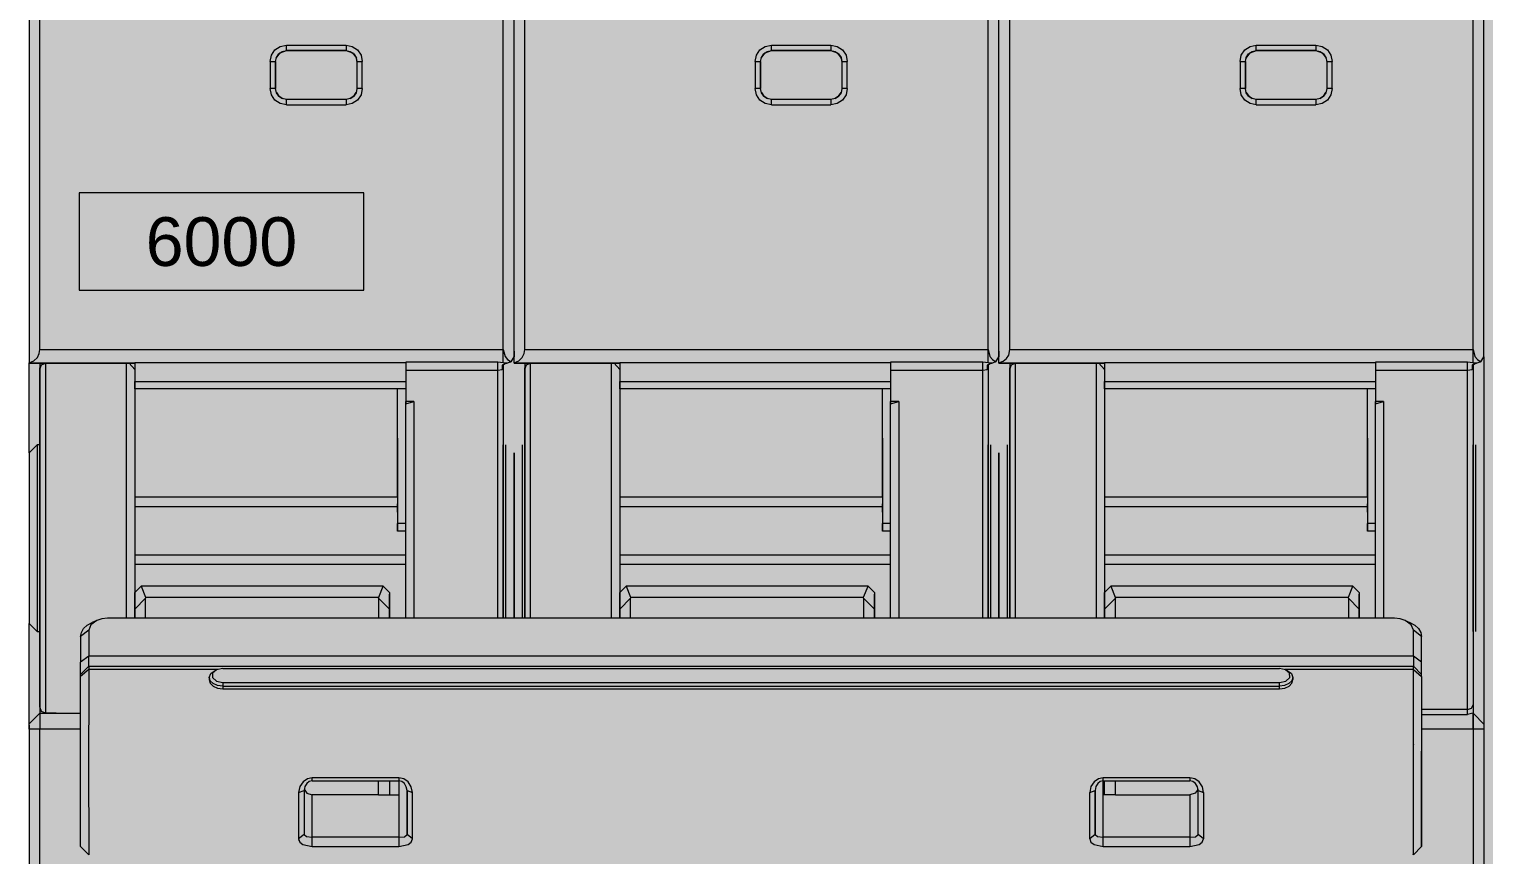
# Model space of a CAD drawing. Header units: millimetres. Extents: x 0 to 418, y -44 to 411.
# Drawn here: x 162.1 to 215.9, y 169.7 to 200.1 of the extents above; entities that cross this region are included whole.
import ezdxf
from ezdxf.enums import TextEntityAlignment as Align

# ---------------------------------------------------------------- set-up
doc = ezdxf.new("R2010")
doc.units = ezdxf.units.MM
for name, color, linetype, lineweight, true_color in [('BODY', 7, 'Continuous', 5, 0xf0f1eb), ('DETAILS', 7, 'Continuous', 5, 0x2f373d), ('INDICATOR', 7, 'Continuous', 5, 0x3d9868), ('LEVERS', 7, 'Continuous', 5, 0x2b7ac1), ('MARKING', 7, 'Continuous', 5, 0x2f373d), ('RECESS', 7, 'Continuous', 5, 0x6c747a)]:
    doc.layers.add(name, color=color, linetype=linetype, lineweight=lineweight, true_color=true_color)
doc.layers.add('PARAMETERS', color=7, linetype='Continuous', plot=False)
doc.styles.add('BLOCK_ARIAL', font='arial.ttf')

# ---------------------------------------------------------------- blocks, each defined once
blk = doc.blocks.new('DA_3P_103_5')
at = {"layer": 'BODY', "true_color": 0xf0f1eb}
blk.add_hatch(color=7, dxfattribs=at).paths.add_polyline_path([(0.75, 13.45), (0.75, 15.575), (0.64, 15.7), (0.53, 15.82), (0.45, 16.14), (0.45, 16.145), (0.45, 16.15), (0.45, 16.57), (0.45, 16.575), (0.45, 16.734), (0.44, 16.74), (0.392, 16.815), (0.33, 16.88), (0.323, 16.894), (0.304, 16.916), (0.3, 16.92), (0.279, 16.971), (0.257, 17.023), (0.225, 17.07), (0.216, 17.117), (0.212, 17.124), (0.204, 17.14), (0.199, 17.171), (0.211, 17.141), (0.15, 17.45), (0.15, 28.75), (0.15, 33.54), (0.15, 33.55), (0.15, 35.05), (0.15, 39.29), (0.15, 39.43), (0.15, 39.44), (0.15, 39.49), (0.15, 43.2), (0.15, 43.44), (0.15, 44.12), (0.15, 44.125), (0.15, 46.35), (0.15, 48.58), (0.15, 49.26), (0.15, 49.44), (0.15, 49.5), (0.15, 52.81), (0.15, 52.82), (0.15, 53.26), (0.15, 74.65), (0.15, 76.15), (0.15, 76.19), (0.15, 80.95), (0.15, 92.25), (0.225, 92.635), (0.335, 92.795), (0.44, 92.96), (0.45, 92.966), (0.45, 93.125), (0.45, 93.13), (0.45, 93.55), (0.45, 93.555), (0.45, 93.56), (0.46, 93.605), (0.505, 93.82), (0.655, 94.045), (0.658, 94.047), (0.66, 94.05), (0.88, 94.2), (1.15, 94.25), (9.05, 94.25), (17.05, 94.25), (17.32, 94.2), (17.54, 94.05), (17.542, 94.047), (17.545, 94.045), (17.58, 93.992), (17.7, 93.82), (17.75, 93.56), (17.75, 93.555), (17.75, 93.55), (17.75, 93.13), (17.75, 93.125), (17.75, 92.966), (17.76, 92.96), (17.865, 92.795), (17.975, 92.635), (18.05, 92.25), (18.125, 92.635), (18.235, 92.795), (18.34, 92.96), (18.35, 92.966), (18.35, 93.125), (18.35, 93.13), (18.35, 93.55), (18.35, 93.555), (18.35, 93.56), (18.36, 93.605), (18.405, 93.82), (18.555, 94.045), (18.558, 94.047), (18.56, 94.05), (18.78, 94.2), (19.05, 94.25), (26.95, 94.25), (34.95, 94.25), (35.22, 94.2), (35.44, 94.05), (35.442, 94.047), (35.445, 94.045), (35.48, 93.992), (35.6, 93.82), (35.65, 93.56), (35.65, 93.555), (35.65, 93.55), (35.65, 93.13), (35.65, 93.125), (35.65, 92.966), (35.66, 92.96), (35.765, 92.795), (35.875, 92.635), (35.95, 92.25), (36.025, 92.635), (36.135, 92.795), (36.24, 92.96), (36.25, 92.966), (36.25, 93.125), (36.25, 93.13), (36.25, 93.55), (36.25, 93.555), (36.25, 93.56), (36.26, 93.605), (36.305, 93.82), (36.455, 94.045), (36.458, 94.047), (36.46, 94.05), (36.68, 94.2), (36.95, 94.25), (44.85, 94.25), (52.85, 94.25), (53.12, 94.2), (53.34, 94.05), (53.342, 94.047), (53.345, 94.045), (53.38, 93.992), (53.5, 93.82), (53.55, 93.56), (53.55, 93.555), (53.55, 93.55), (53.55, 93.13), (53.55, 93.125), (53.55, 92.966), (53.56, 92.96), (53.665, 92.795), (53.775, 92.635), (53.85, 92.25), (53.925, 92.635), (54.035, 92.795), (54.14, 92.96), (54.15, 92.966), (54.15, 93.125), (54.15, 93.13), (54.15, 93.55), (54.15, 93.555), (54.15, 93.56), (54.16, 93.605), (54.205, 93.82), (54.355, 94.045), (54.358, 94.047), (54.36, 94.05), (54.58, 94.2), (54.85, 94.25), (65.25, 94.25), (81.85, 94.25), (95.35, 94.25), (102.35, 94.25), (102.605, 94.2), (102.735, 94.12), (102.82, 94.07), (102.823, 94.066), (102.825, 94.065), (102.98, 93.86), (103.05, 93.61), (103.05, 93.55), (103.05, 93.13), (103.05, 93.125), (103.05, 92.966), (103.06, 92.96), (103.192, 92.753), (103.234, 92.691), (103.275, 92.63), (103.279, 92.609), (103.295, 92.58), (103.35, 92.25), (103.35, 91.055), (103.35, 91.05), (103.35, 91), (103.35, 90.995), (103.35, 90.845), (103.35, 90.84), (103.35, 90.35), (103.35, 85.28), (103.35, 85.18), (103.35, 85.11), (103.35, 83.51), (103.35, 81.99), (103.35, 81.82), (103.35, 81.815), (103.35, 81.75), (103.35, 81.05), (103.35, 80.8), (103.35, 80.77), (103.35, 80.765), (103.35, 80.69), (103.35, 80.665), (103.35, 80.66), (103.35, 80.62), (103.35, 80.615), (103.35, 80.365), (103.35, 80.36), (103.35, 80.28), (103.35, 80.27), (103.35, 80.25), (103.35, 80.22), (103.35, 80.14), (103.35, 80.135), (103.35, 79.81), (103.35, 78.905), (103.35, 78.9), (103.35, 78.75), (103.35, 78.35), (103.35, 76.19), (103.35, 76.185), (103.35, 76.155), (103.35, 76.15), (103.35, 72.85), (103.35, 72.25), (103.35, 72.245), (103.35, 69.85), (103.35, 68.79), (103.35, 68.465), (103.35, 68.46), (103.35, 68.38), (103.35, 68.35), (103.35, 40.11), (103.35, 40.105), (103.35, 39.18), (103.35, 38.85), (103.35, 38.41), (103.35, 37.35), (103.35, 34.36), (103.35, 34.355), (103.35, 34.35), (103.35, 33.925), (103.35, 33.92), (103.35, 33.55), (103.35, 33.545), (103.35, 33.54), (103.35, 33.51), (103.35, 32.72), (103.35, 31.35), (103.35, 30.95), (103.35, 30.8), (103.35, 30.795), (103.35, 29.89), (103.35, 29.45), (103.35, 29.43), (103.35, 29.085), (103.35, 29.08), (103.35, 29.01), (103.35, 28.9), (103.35, 28.65), (103.35, 27.95), (103.35, 26.19), (103.35, 19.35), (103.35, 18.855), (103.35, 18.85), (103.35, 18.705), (103.35, 18.7), (103.35, 18.65), (103.35, 18.645), (103.35, 17.45), (103.35, 16.55), (103.35, 8.25), (103.31, 8.06), (103.205, 7.895), (103.04, 7.79), (102.85, 7.75), (101.85, 7.75), (101.67, 7.78), (101.51, 7.88), (101.503, 7.89), (101.495, 7.895), (101.442, 7.979), (101.4, 8.035), (101.397, 8.05), (101.39, 8.06), (101.35, 8.25), (101.35, 14.39), (101.195, 14.245), (101.01, 14.14), (100.81, 14.07), (100.6, 14.05), (91.1, 14.05), (90.715, 14.125), (90.485, 14.28), (90.39, 14.34), (90.312, 14.463), (90.175, 14.665), (90.1, 15.05), (90.1, 15.441), (89.87, 15.4), (89.63, 15.25), (89.45, 15.03), (89.36, 14.76), (89.35, 14.67), (89.35, 14.65), (89.35, 9.75), (89.35, 9.745), (89.35, 8.25), (89.32, 8.08), (89.311, 8.065), (89.311, 8.065), (89.31, 8.06), (89.205, 7.895), (89.068, 7.808), (89.04, 7.79), (88.85, 7.75), (88.35, 7.75), (88.16, 7.79), (88.132, 7.808), (87.995, 7.895), (87.89, 8.06), (87.889, 8.065), (87.88, 8.08), (87.85, 8.25), (87.85, 14.65), (87.85, 14.655), (87.85, 14.67), (87.84, 14.76), (87.75, 15.03), (87.57, 15.25), (87.33, 15.4), (87.05, 15.45), (81.85, 15.45), (76.65, 15.45), (76.37, 15.4), (76.13, 15.25), (75.95, 15.03), (75.86, 14.76), (75.85, 14.67), (75.85, 14.65), (75.85, 9.75), (75.85, 9.745), (75.85, 8.25), (75.82, 8.08), (75.811, 8.065), (75.811, 8.065), (75.81, 8.06), (75.705, 7.895), (75.568, 7.808), (75.54, 7.79), (75.35, 7.75), (74.85, 7.75), (74.66, 7.79), (74.632, 7.808), (74.495, 7.895), (74.39, 8.06), (74.389, 8.065), (74.38, 8.08), (74.35, 8.25), (74.35, 14.65), (74.35, 14.655), (74.35, 14.67), (74.34, 14.76), (74.25, 15.03), (74.07, 15.25), (73.83, 15.4), (73.55, 15.45), (68.35, 15.45), (62.85, 15.45), (62.66, 15.41), (62.5, 15.305), (62.445, 15.225), (62.39, 15.14), (62.35, 14.95), (62.35, 6.38), (62.35, 5.25), (62.35, 2.75), (62.35, 2.745), (62.35, 1.25), (62.32, 0.98), (62.279, 0.886), (62.275, 0.865), (62.261, 0.845), (62.22, 0.75), (62.091, 0.589), (62.06, 0.54), (61.987, 0.493), (61.853, 0.408), (61.73, 0.325), (61.35, 0.25), (53.85, 0.25), (50.255, 0.25), (50.25, 0.25), (50.195, 0.25), (50.19, 0.25), (50.02, 0.25), (49.455, 0.25), (49.45, 0.25), (48.955, 0.25), (48.95, 0.25), (48.39, 0.25), (48.215, 0.25), (48.21, 0.25), (48.155, 0.25), (48.15, 0.25), (46.145, 0.25), (46.14, 0.25), (46.085, 0.25), (46.08, 0.25), (45.91, 0.25), (45.345, 0.25), (45.34, 0.25), (44.845, 0.25), (44.84, 0.25), (44.28, 0.25), (44.105, 0.25), (44.1, 0.25), (44.045, 0.25), (44.04, 0.25), (41.98, 0.25), (41.92, 0.25), (41.745, 0.25), (41.74, 0.25), (41.18, 0.25), (40.68, 0.25), (40.115, 0.25), (40.11, 0.25), (39.94, 0.25), (39.88, 0.25), (32.38, 0.25), (32.32, 0.25), (32.145, 0.25), (32.14, 0.25), (31.58, 0.25), (31.08, 0.25), (30.515, 0.25), (30.51, 0.25), (30.34, 0.25), (30.28, 0.25), (28.215, 0.25), (28.21, 0.25), (28.15, 0.25), (27.98, 0.25), (27.415, 0.25), (27.41, 0.25), (26.915, 0.25), (26.91, 0.25), (26.35, 0.25), (26.175, 0.25), (26.17, 0.25), (26.115, 0.25), (26.11, 0.25), (24.105, 0.25), (24.1, 0.25), (24.045, 0.25), (24.04, 0.25), (23.87, 0.25), (23.305, 0.25), (23.3, 0.25), (22.805, 0.25), (22.8, 0.25), (22.24, 0.25), (22.065, 0.25), (22.06, 0.25), (22.005, 0.25), (22, 0.25), (20.79, 0.25), (15.71, 0.25), (15.705, 0.25), (14.5, 0.25), (14.495, 0.25), (14.435, 0.25), (14.43, 0.25), (14.26, 0.25), (13.7, 0.25), (13.695, 0.25), (13.2, 0.25), (13.195, 0.25), (12.63, 0.25), (12.46, 0.25), (12.455, 0.25), (12.4, 0.25), (12.395, 0.25), (10.39, 0.25), (10.385, 0.25), (10.33, 0.25), (10.325, 0.25), (10.15, 0.25), (9.59, 0.25), (9.585, 0.25), (9.09, 0.25), (9.085, 0.25), (8.52, 0.25), (8.35, 0.25), (8.345, 0.25), (8.29, 0.25), (8.285, 0.25), (6.22, 0.25), (6.16, 0.25), (5.99, 0.25), (5.985, 0.25), (5.42, 0.25), (1.45, 0.25), (1.065, 0.325), (0.905, 0.435), (0.74, 0.54), (0.608, 0.747), (0.525, 0.87), (0.45, 1.25), (0.45, 13.45)])
at = {"layer": 'INDICATOR', "true_color": 0x3d9868}
for points in [[(9.42, 62.395), (9.225, 62.525), (9.095, 62.72), (9.05, 62.95), (9.05, 63.95), (9.095, 64.18), (9.225, 64.375), (9.42, 64.505), (9.65, 64.55), (11.85, 64.55), (11.85, 64.35), (12.005, 64.32), (12.063, 64.282), (12.085, 64.275), (12.096, 64.261), (12.223, 64.089), (12.25, 63.95), (12.25, 62.95), (12.22, 62.795), (12.135, 62.665), (12.005, 62.58), (11.85, 62.55), (11.85, 62.35), (9.65, 62.35)], [(27.32, 62.395), (27.125, 62.525), (26.995, 62.72), (26.95, 62.95), (26.95, 63.95), (26.995, 64.18), (27.125, 64.375), (27.32, 64.505), (27.55, 64.55), (29.75, 64.55), (29.75, 64.35), (29.905, 64.32), (29.963, 64.282), (29.985, 64.275), (29.996, 64.261), (30.035, 64.235), (30.12, 64.105), (30.123, 64.089), (30.15, 63.95), (30.15, 62.95), (30.12, 62.795), (30.035, 62.665), (29.905, 62.58), (29.75, 62.55), (29.75, 62.35), (27.55, 62.35)], [(45.22, 62.395), (45.025, 62.525), (44.895, 62.72), (44.85, 62.95), (44.85, 63.95), (44.895, 64.18), (45.025, 64.375), (45.22, 64.505), (45.45, 64.55), (47.65, 64.55), (47.65, 64.35), (47.805, 64.32), (47.863, 64.282), (47.885, 64.275), (47.896, 64.261), (47.935, 64.235), (48.02, 64.105), (48.023, 64.089), (48.05, 63.95), (48.05, 62.95), (48.02, 62.795), (47.935, 62.665), (47.805, 62.58), (47.65, 62.55), (47.65, 62.35), (45.45, 62.35)]]:
    blk.add_hatch(color=105, dxfattribs=at).paths.add_polyline_path(points)
at = {"layer": 'LEVERS'}
blk.add_hatch(color=256, dxfattribs=at).paths.add_polyline_path([(1.35, 32.75), (1.045, 32.81), (0.785, 32.985), (0.61, 33.245), (0.55, 33.55), (0.55, 39.29), (0.55, 39.715), (0.55, 39.845), (0.55, 39.89), (0.55, 40.115), (0.615, 39.955), (0.75, 39.89), (1.15, 39.89), (2.05, 39.89), (2.05, 41.24), (2.05, 41.32), (2.05, 41.765), (2.05, 42.42), (2.05, 42.71), (2.05, 42.715), (2.08, 42.865), (2.165, 43.01), (2.3, 43.135), (2.48, 43.235), (2.65, 43.31), (2.84, 43.37), (3.05, 43.39), (3.75, 43.39), (4.05, 43.39), (4.05, 43.72), (4.05, 44.345), (4.285, 44.58), (13.215, 44.58), (13.45, 44.345), (13.45, 44.275), (13.45, 43.72), (13.45, 43.39), (14.05, 43.39), (14.35, 43.39), (17.45, 43.39), (17.65, 43.39), (17.75, 43.39), (18.05, 43.39), (18.35, 43.39), (18.45, 43.39), (18.65, 43.39), (21.65, 43.39), (21.95, 43.39), (21.95, 43.72), (21.95, 44.345), (22.185, 44.58), (31.115, 44.58), (31.35, 44.345), (31.35, 44.275), (31.35, 43.72), (31.35, 43.39), (31.95, 43.39), (32.25, 43.39), (35.35, 43.39), (35.55, 43.39), (35.65, 43.39), (35.95, 43.39), (36.25, 43.39), (36.35, 43.39), (36.55, 43.39), (39.55, 43.39), (39.85, 43.39), (39.85, 43.72), (39.85, 44.345), (40.085, 44.58), (49.015, 44.58), (49.25, 44.345), (49.25, 44.275), (49.25, 43.72), (49.25, 43.39), (49.85, 43.39), (50.15, 43.39), (50.55, 43.39), (50.76, 43.37), (50.95, 43.31), (51.12, 43.235), (51.3, 43.135), (51.435, 43.01), (51.52, 42.865), (51.55, 42.715), (51.55, 41.765), (51.55, 41.32), (51.55, 41.24), (51.55, 40.02), (53.25, 40.02), (53.39, 40.07), (53.45, 40.19), (53.45, 40.13), (53.45, 40.075), (53.45, 40.015), (53.45, 39.95), (53.45, 39.89), (53.475, 39.865), (53.45, 39.885), (53.45, 39.845), (53.45, 39.715), (53.45, 39.29), (53.45, 33.55), (53.39, 33.245), (53.215, 32.985), (52.955, 32.81), (52.65, 32.75), (52.65, 32.35), (44.85, 32.35), (39.85, 32.35), (37.15, 32.35), (36.915, 32.375), (36.906, 32.378), (36.84, 32.385), (36.739, 32.426), (36.69, 32.44), (36.647, 32.463), (36.485, 32.55), (36.415, 32.607), (36.4, 32.615), (36.387, 32.629), (36.3, 32.7), (36.246, 32.767), (36.15, 32.885), (36.14, 32.904), (36.13, 32.915), (36.118, 32.945), (36.063, 33.047), (36.05, 33.067), (36.035, 33.09), (35.975, 33.3), (35.95, 33.54), (35.95, 33.545), (35.93, 33.305), (35.865, 33.095), (35.851, 33.073), (35.75, 32.885), (35.653, 32.766), (35.6, 32.7), (35.415, 32.55), (35.258, 32.466), (35.21, 32.44), (35.131, 32.417), (35.06, 32.39), (35.018, 32.385), (34.985, 32.375), (34.75, 32.35), (26.95, 32.35), (21.95, 32.35), (19.25, 32.35), (19.015, 32.375), (18.982, 32.385), (18.94, 32.39), (18.869, 32.417), (18.866, 32.418), (18.855, 32.42), (18.85, 32.423), (18.79, 32.44), (18.742, 32.466), (18.585, 32.55), (18.515, 32.607), (18.5, 32.615), (18.487, 32.629), (18.4, 32.7), (18.346, 32.767), (18.25, 32.885), (18.24, 32.904), (18.23, 32.915), (18.218, 32.945), (18.163, 33.047), (18.15, 33.067), (18.135, 33.09), (18.075, 33.3), (18.05, 33.54), (18.05, 33.545), (18.03, 33.305), (17.965, 33.095), (17.951, 33.073), (17.85, 32.885), (17.753, 32.766), (17.7, 32.7), (17.515, 32.55), (17.358, 32.466), (17.31, 32.44), (17.231, 32.417), (17.16, 32.39), (17.118, 32.385), (17.085, 32.375), (16.85, 32.35), (9.05, 32.35), (4.05, 32.35), (1.35, 32.35)])
at = {"layer": 'RECESS', "true_color": 0x6c747a}
blk.add_hatch(color=8, dxfattribs=at).paths.add_polyline_path([(17.785, 52.81), (17.795, 52.81), (17.94, 52.855), (18.05, 53.045), (18.05, 52.82), (18.23, 52.895), (18.355, 53.02), (18.425, 53.16), (18.45, 53.31), (35.55, 53.31), (35.615, 53.06), (35.71, 52.945), (35.84, 52.855), (35.95, 53.045), (35.95, 52.82), (35.95, 52.81), (36.35, 52.81), (36.55, 52.81), (36.95, 52.81), (39.55, 52.81), (39.64, 52.81), (39.85, 52.81), (39.85, 52.815), (49.85, 52.815), (49.85, 52.75), (49.85, 52.63), (49.85, 52.555), (49.85, 52.135), (49.85, 51.855), (49.85, 51.4), (50.15, 51.4), (50.15, 43.39), (49.85, 43.39), (49.25, 43.39), (49.25, 43.72), (49.25, 44.275), (49.25, 44.345), (49.015, 44.58), (40.085, 44.58), (39.85, 44.345), (39.85, 43.72), (39.85, 43.39), (39.55, 43.39), (36.55, 43.39), (36.35, 43.39), (36.25, 43.39), (35.95, 43.39), (35.65, 43.39), (35.55, 43.39), (35.35, 43.39), (32.25, 43.39), (31.95, 43.39), (31.35, 43.39), (31.35, 43.72), (31.35, 44.275), (31.35, 44.345), (31.115, 44.58), (22.185, 44.58), (21.95, 44.345), (21.95, 43.72), (21.95, 43.39), (21.65, 43.39), (18.65, 43.39), (18.45, 43.39), (18.35, 43.39), (18.05, 43.39), (17.75, 43.39), (17.65, 43.39), (17.45, 43.39), (14.35, 43.39), (14.05, 43.39), (13.45, 43.39), (13.45, 43.72), (13.45, 44.275), (13.45, 44.345), (13.215, 44.58), (4.285, 44.58), (4.05, 44.345), (4.05, 43.72), (4.05, 43.39), (3.75, 43.39), (3.75, 52.81), (3.84, 52.81), (4.05, 52.81), (4.05, 52.815), (14.05, 52.815), (14.05, 52.84), (17.45, 52.84), (17.745, 52.81), (17.76, 52.81), (17.765, 52.81), (17.775, 52.81)])
at = {"layer": 'DETAILS', "color": 250, "linetype": 'ByBlock', "lineweight": 5, "true_color": 0x2f373d}
for p, q in [((0.15, 76.15), (0.15, 52.82)), ((0.55, 53.31), (0.55, 76.15)), ((17.65, 53.31), (17.65, 76.15)), ((18.05, 53.047), (18.05, 76.15)), ((18.05, 52.82), (18.05, 76.15)), ((18.45, 53.31), (18.45, 76.15)), ((35.55, 53.31), (35.55, 76.15)), ((35.95, 53.047), (35.95, 76.15)), ((35.95, 52.82), (35.95, 76.15)), ((36.35, 53.31), (36.35, 76.15)), ((53.45, 53.31), (53.45, 76.15)), ((53.85, 53.047), (53.85, 76.15)), ((0.15, 74.65), (0.15, 53.259)), ((9.65, 64.55), (11.85, 64.55)), ((9.65, 64.35), (9.65, 64.55)), ((11.85, 64.55), (11.85, 64.35)), ((27.55, 64.55), (29.75, 64.55)), ((27.55, 64.35), (27.55, 64.55)), ((29.75, 64.55), (29.75, 64.35)), ((45.45, 64.55), (47.65, 64.55)), ((45.45, 64.35), (45.45, 64.55)), ((47.65, 64.55), (47.65, 64.35)), ((9.05, 63.95), (9.05, 62.95)), ((9.05, 63.95), (9.25, 63.95)), ((9.25, 62.95), (9.25, 63.95)), ((9.65, 64.35), (11.85, 64.35)), ((9.651, 64.35), (9.65, 64.35)), ((9.651, 64.35), (9.65, 64.35)), ((11.85, 64.35), (9.651, 64.35)), ((12.25, 63.95), (12.25, 62.95)), ((12.25, 63.95), (12.45, 63.95)), ((12.45, 62.95), (12.45, 63.95)), ((26.95, 63.95), (26.95, 62.95)), ((26.95, 63.95), (27.15, 63.95)), ((27.15, 62.95), (27.15, 63.95)), ((27.55, 64.35), (29.75, 64.35)), ((27.551, 64.35), (27.55, 64.35)), ((27.551, 64.35), (27.55, 64.35)), ((29.75, 64.35), (27.551, 64.35)), ((30.15, 63.95), (30.15, 62.95)), ((30.15, 63.95), (30.35, 63.95)), ((30.35, 62.95), (30.35, 63.95)), ((44.85, 63.95), (44.85, 62.95)), ((44.85, 63.95), (45.05, 63.95)), ((45.05, 62.95), (45.05, 63.95)), ((45.45, 64.35), (47.65, 64.35)), ((45.451, 64.35), (45.45, 64.35)), ((45.451, 64.35), (45.45, 64.35)), ((47.65, 64.35), (45.451, 64.35)), ((48.05, 63.95), (48.05, 62.95)), ((48.05, 63.95), (48.25, 63.95)), ((48.25, 62.95), (48.25, 63.95)), ((9.25, 62.95), (9.05, 62.95)), ((12.45, 62.95), (12.25, 62.95)), ((27.15, 62.95), (26.95, 62.95)), ((30.35, 62.95), (30.15, 62.95)), ((45.05, 62.95), (44.85, 62.95)), ((48.25, 62.95), (48.05, 62.95)), ((11.85, 62.55), (9.65, 62.55)), ((9.65, 62.35), (9.65, 62.55)), ((9.65, 62.35), (11.85, 62.35)), ((11.85, 62.55), (11.85, 62.35)), ((29.75, 62.55), (27.55, 62.55)), ((27.55, 62.35), (27.55, 62.55)), ((27.55, 62.35), (29.75, 62.35)), ((29.75, 62.55), (29.75, 62.35)), ((47.65, 62.55), (45.45, 62.55)), ((45.45, 62.35), (45.45, 62.55)), ((45.45, 62.35), (47.65, 62.35)), ((47.65, 62.55), (47.65, 62.35)), ((0.55, 53.31), (17.65, 53.31)), ((18.45, 53.31), (35.55, 53.31)), ((36.35, 53.31), (53.45, 53.31)), ((4.05, 52.81), (0.15, 52.81)), ((0.15, 52.81), (4.05, 52.81)), ((0.55, 52.81), (0.55, 52.583)), ((0.75, 52.81), (1.15, 52.81)), ((14.05, 52.817), (4.05, 52.817)), ((4.05, 52.817), (4.05, 52.134)), ((17.45, 52.841), (14.05, 52.841)), ((17.794, 52.81), (17.745, 52.81)), ((21.95, 52.81), (18.05, 52.81)), ((18.05, 52.81), (21.95, 52.81)), ((18.45, 52.81), (18.45, 52.583)), ((18.65, 52.81), (19.05, 52.81)), ((31.95, 52.817), (21.95, 52.817)), ((21.95, 52.817), (21.95, 52.134)), ((35.35, 52.841), (31.95, 52.841)), ((35.694, 52.81), (35.645, 52.81)), ((39.85, 52.81), (35.95, 52.81)), ((35.95, 52.81), (39.85, 52.81)), ((36.35, 52.81), (36.35, 52.583)), ((36.55, 52.81), (36.95, 52.81)), ((49.85, 52.817), (39.85, 52.817)), ((39.85, 52.817), (39.85, 52.134)), ((53.25, 52.841), (49.85, 52.841)), ((53.594, 52.81), (53.545, 52.81)), ((53.85, 53.047), (53.85, 33.55)), ((4.05, 52.134), (14.05, 52.134)), ((4.05, 51.858), (4.05, 52.134)), ((14.05, 52.555), (17.45, 52.555)), ((21.95, 52.134), (31.95, 52.134)), ((21.95, 51.858), (21.95, 52.134)), ((31.95, 52.555), (35.35, 52.555)), ((39.85, 52.134), (49.85, 52.134)), ((39.85, 51.858), (39.85, 52.134)), ((49.85, 52.555), (53.25, 52.555)), ((14.05, 51.858), (4.05, 51.858)), ((13.75, 48.382), (13.75, 51.858)), ((31.95, 51.858), (21.95, 51.858)), ((31.65, 48.382), (31.65, 51.858)), ((49.85, 51.857), (39.85, 51.858)), ((49.55, 48.382), (49.55, 51.857)), ((14.35, 51.4), (14.05, 51.4)), ((14.05, 51.4), (14.05, 51.306)), ((32.25, 51.4), (31.95, 51.4)), ((31.95, 51.4), (31.95, 51.306)), ((50.15, 51.4), (49.85, 51.4)), ((49.85, 51.4), (49.85, 51.305)), ((0.45, 49.8), (0.15, 49.5)), ((0.15, 49.5), (0.45, 49.8)), ((0.55, 49.8), (0.45, 49.8)), ((4.05, 47.878), (13.75, 47.878)), ((21.95, 47.878), (31.65, 47.878)), ((39.85, 47.878), (49.55, 47.878)), ((13.75, 47.51), (4.05, 47.51)), ((31.65, 47.51), (21.95, 47.51)), ((49.55, 47.51), (39.85, 47.51)), ((14.05, 46.891), (13.75, 46.891)), ((31.95, 46.891), (31.65, 46.891)), ((49.85, 46.891), (49.55, 46.891)), ((14.05, 46.6), (13.75, 46.6)), ((31.95, 46.6), (31.65, 46.6)), ((49.85, 46.6), (49.55, 46.6)), ((4.05, 45.73), (14.05, 45.73)), ((21.95, 45.73), (31.95, 45.73)), ((39.85, 45.73), (49.85, 45.73)), ((4.05, 45.385), (14.05, 45.385)), ((21.95, 45.385), (31.95, 45.385)), ((39.85, 45.385), (49.85, 45.385)), ((13.216, 44.578), (4.284, 44.578)), ((31.116, 44.578), (22.184, 44.578)), ((49.016, 44.578), (40.084, 44.578)), ((4.445, 44.168), (13.055, 44.168)), ((4.45, 43.391), (4.45, 44.131)), ((13.05, 44.131), (13.05, 43.391)), ((22.345, 44.168), (30.955, 44.168)), ((22.35, 43.391), (22.35, 44.131)), ((30.95, 44.131), (30.95, 43.391)), ((40.245, 44.168), (48.855, 44.168)), ((40.25, 43.39), (40.25, 44.131)), ((48.85, 44.131), (48.85, 43.39)), ((4.05, 43.391), (4.05, 43.722)), ((13.45, 43.722), (13.45, 43.391)), ((21.95, 43.391), (21.95, 43.722)), ((31.35, 43.722), (31.35, 43.391)), ((39.85, 43.39), (39.85, 43.722)), ((49.25, 43.722), (49.25, 43.39)), ((0.15, 43.2), (0.45, 42.9)), ((0.15, 43.2), (0.45, 42.9)), ((2.65, 43.311), (2.478, 43.235)), ((50.55, 43.39), (3.05, 43.391)), ((50.95, 43.311), (51.122, 43.235)), ((0.45, 42.9), (0.55, 42.9)), ((2.35, 42.947), (2.05, 42.715)), ((2.05, 42.715), (2.05, 41.763)), ((2.05, 42.715), (2.05, 42.71)), ((2.05, 42.71), (2.05, 42.419)), ((2.35, 42.947), (2.35, 41.995)), ((51.25, 41.995), (51.25, 42.946)), ((51.55, 42.714), (51.25, 42.946)), ((51.55, 41.763), (51.55, 42.714)), ((2.35, 41.995), (2.05, 41.763)), ((51.25, 41.995), (2.35, 41.995)), ((51.55, 41.763), (51.25, 41.995)), ((2.05, 41.319), (2.35, 41.615)), ((2.35, 41.502), (2.05, 41.24)), ((2.35, 41.615), (51.25, 41.615)), ((7.113, 41.502), (2.35, 41.502)), ((7.071, 41.486), (7.014, 41.46)), ((7.3, 41.531), (46.3, 41.531)), ((51.25, 41.501), (46.487, 41.502)), ((46.529, 41.485), (46.586, 41.46)), ((51.25, 41.615), (51.55, 41.318)), ((51.25, 41.501), (51.55, 41.24)), ((6.8, 41.2), (6.8, 41.123)), ((7.3, 41.024), (46.3, 41.024)), ((7.3, 41.024), (7.3, 40.883)), ((7.3, 40.883), (46.3, 40.883)), ((7.3, 40.883), (7.3, 40.782)), ((46.3, 40.883), (46.3, 41.024)), ((46.3, 40.782), (46.3, 40.883)), ((46.8, 41.2), (46.8, 41.123)), ((7.3, 40.782), (46.3, 40.782)), ((0.15, 39.49), (0.55, 39.89)), ((0.15, 39.49), (0.55, 39.89)), ((0.55, 40.117), (0.55, 39.89)), ((0.55, 39.89), (2.05, 39.89)), ((1.15, 39.89), (0.75, 39.89)), ((53.25, 40.018), (51.55, 40.018)), ((51.55, 39.839), (53.25, 39.839)), ((53.449, 39.89), (53.45, 39.89)), ((53.475, 39.865), (53.451, 39.889)), ((0.15, 39.442), (0.15, 35.05)), ((0.15, 39.29), (0.15, 33.55)), ((0.55, 39.29), (0.15, 39.29)), ((0.55, 33.55), (0.55, 39.29)), ((2.05, 39.29), (0.55, 39.29)), ((53.45, 39.29), (51.55, 39.29)), ((53.45, 39.29), (53.45, 33.55)), ((53.85, 39.29), (53.45, 39.29)), ((2.345, 38.721), (2.35, 38.724)), ((51.25, 38.724), (51.254, 38.72)), ((51.55, 35.918), (51.55, 38.483)), ((13.8, 37.5), (10.6, 37.5)), ((10.6, 37.391), (10.6, 37.5)), ((10.6, 37.391), (13.8, 37.391)), ((13.05, 36.87), (13.05, 37.391)), ((13.45, 37.391), (13.45, 36.878)), ((13.8, 37.5), (13.8, 37.391)), ((13.8, 37.391), (13.8, 36.87)), ((43, 37.5), (39.8, 37.5)), ((39.8, 37.391), (39.8, 37.5)), ((39.8, 36.87), (39.8, 37.391)), ((39.8, 37.391), (43, 37.391)), ((39.8, 36.87), (39.8, 37.391)), ((39.85, 36.877), (39.85, 37.391)), ((40.25, 36.87), (40.25, 37.391)), ((43, 37.5), (43, 37.391)), ((10.1, 36.955), (10.3, 37.03)), ((10.3, 37.03), (10.3, 35.408)), ((10.3, 37.03), (10.3, 35.407)), ((13.05, 36.87), (10.6, 36.87)), ((10.6, 35.304), (10.6, 36.87)), ((13.05, 36.87), (13.8, 36.87)), ((13.45, 36.878), (13.445, 36.87)), ((13.8, 36.87), (13.8, 35.304)), ((14.1, 37.03), (14.3, 36.955)), ((14.1, 35.408), (14.1, 37.03)), ((14.1, 37.03), (14.1, 35.407)), ((39.3, 36.953), (39.5, 37.029)), ((39.5, 37.029), (39.5, 35.406)), ((39.5, 35.406), (39.5, 37.029)), ((40.25, 36.87), (39.8, 36.87)), ((39.8, 35.304), (39.8, 36.87)), ((39.855, 36.87), (39.85, 36.877)), ((40.25, 36.87), (43, 36.87)), ((43, 36.87), (43, 35.304)), ((43.3, 37.03), (43.5, 36.954)), ((43.3, 35.408), (43.3, 37.03)), ((2.35, 36.329), (2.349, 36.328)), ((51.25, 36.329), (51.251, 36.328)), ((2.05, 34.956), (2.351, 34.654)), ((10.3, 35.408), (10.1, 35.24)), ((10.107, 35.189), (10.1, 35.189)), ((13.8, 35.304), (10.6, 35.304)), ((10.6, 34.967), (10.6, 35.304)), ((10.6, 34.967), (13.8, 34.966)), ((13.8, 35.304), (13.8, 34.966)), ((14.3, 35.24), (14.1, 35.408)), ((39.5, 35.406), (39.3, 35.239)), ((39.307, 35.189), (39.3, 35.189)), ((43, 35.304), (39.8, 35.304)), ((39.8, 34.966), (39.8, 35.304)), ((39.8, 34.966), (43, 34.966)), ((43, 35.304), (43, 34.966)), ((43.5, 35.24), (43.3, 35.408)), ((51.55, 34.956), (51.248, 34.654))]:
    blk.add_line(p, q, dxfattribs=at)
for points in [[(9.05, 63.95), (9.096, 64.18), (9.226, 64.374), (9.42, 64.505), (9.65, 64.55)], [(11.85, 64.55), (12.08, 64.505), (12.274, 64.374), (12.404, 64.18), (12.45, 63.95)], [(26.95, 63.95), (26.996, 64.18), (27.126, 64.374), (27.32, 64.504), (27.55, 64.55)], [(29.75, 64.55), (29.98, 64.504), (30.174, 64.374), (30.304, 64.18), (30.35, 63.95)], [(44.85, 63.95), (44.896, 64.18), (45.026, 64.374), (45.22, 64.504), (45.45, 64.55)], [(47.65, 64.55), (47.88, 64.504), (48.074, 64.374), (48.204, 64.18), (48.25, 63.95)], [(9.25, 63.95), (9.28, 64.103), (9.367, 64.233), (9.497, 64.32), (9.65, 64.35)], [(9.25, 63.955), (9.25, 63.95)], [(9.25, 63.95), (9.25, 62.95)], [(9.271, 64.078), (9.263, 64.051)], [(9.271, 64.078), (9.417, 64.275), (9.651, 64.35)], [(11.85, 64.35), (12.083, 64.275), (12.229, 64.078)], [(11.85, 64.35), (12.003, 64.32), (12.133, 64.233), (12.22, 64.103), (12.25, 63.95)], [(12.241, 64.035), (12.229, 64.078)], [(12.25, 63.965), (12.248, 63.993)], [(27.15, 63.95), (27.18, 64.103), (27.267, 64.233), (27.397, 64.32), (27.55, 64.35)], [(27.15, 63.954), (27.15, 63.95)], [(27.15, 63.95), (27.15, 62.95)], [(27.171, 64.078), (27.163, 64.051)], [(27.171, 64.078), (27.317, 64.275), (27.551, 64.35)], [(29.75, 64.35), (29.983, 64.275), (30.129, 64.078)], [(29.75, 64.35), (29.903, 64.32), (30.033, 64.233), (30.12, 64.103), (30.15, 63.95)], [(30.141, 64.034), (30.129, 64.078)], [(30.15, 63.965), (30.148, 63.993)], [(45.05, 63.95), (45.08, 64.103), (45.167, 64.233), (45.297, 64.32), (45.45, 64.35)], [(45.05, 63.954), (45.05, 63.95)], [(45.05, 63.95), (45.05, 62.95)], [(45.071, 64.078), (45.063, 64.051)], [(45.071, 64.078), (45.217, 64.275), (45.451, 64.35)], [(47.65, 64.35), (47.883, 64.275), (48.029, 64.078)], [(47.65, 64.35), (47.803, 64.32), (47.933, 64.233), (48.02, 64.103), (48.05, 63.95)], [(48.041, 64.034), (48.029, 64.078)], [(48.05, 63.965), (48.048, 63.993)], [(9.65, 62.35), (9.42, 62.396), (9.226, 62.526), (9.096, 62.721), (9.05, 62.95)], [(9.65, 62.55), (9.497, 62.581), (9.367, 62.667), (9.28, 62.797), (9.25, 62.95)], [(12.45, 62.95), (12.404, 62.721), (12.274, 62.526), (12.08, 62.396), (11.85, 62.35)], [(12.25, 62.95), (12.22, 62.797), (12.133, 62.667), (12.003, 62.581), (11.85, 62.55)], [(27.55, 62.35), (27.32, 62.396), (27.126, 62.526), (26.996, 62.72), (26.95, 62.95)], [(27.55, 62.55), (27.397, 62.581), (27.267, 62.667), (27.18, 62.797), (27.15, 62.95)], [(30.35, 62.95), (30.304, 62.72), (30.174, 62.526), (29.98, 62.396), (29.75, 62.35)], [(30.15, 62.95), (30.12, 62.797), (30.033, 62.667), (29.903, 62.581), (29.75, 62.55)], [(45.45, 62.35), (45.22, 62.396), (45.026, 62.526), (44.896, 62.72), (44.85, 62.95)], [(45.45, 62.55), (45.297, 62.58), (45.167, 62.667), (45.08, 62.797), (45.05, 62.95)], [(48.25, 62.95), (48.204, 62.72), (48.074, 62.526), (47.88, 62.396), (47.65, 62.35)], [(48.05, 62.95), (48.02, 62.797), (47.933, 62.667), (47.803, 62.58), (47.65, 62.55)], [(9.279, 62.8), (9.368, 62.667), (9.501, 62.579)], [(12, 62.579), (12.133, 62.668), (12.221, 62.801)], [(27.179, 62.8), (27.268, 62.667), (27.401, 62.579)], [(29.9, 62.579), (30.033, 62.668), (30.121, 62.801)], [(45.079, 62.8), (45.168, 62.667), (45.301, 62.579)], [(47.8, 62.579), (47.933, 62.668), (48.021, 62.801)], [(0.15, 52.82), (0.33, 52.896), (0.456, 53.018), (0.527, 53.162), (0.55, 53.31)], [(17.65, 52.824), (17.65, 53.441), (17.65, 53.598), (17.65, 53.65)], [(17.65, 53.31), (17.717, 53.06), (17.808, 52.945), (17.94, 52.856)], [(18.05, 52.82), (18.23, 52.896), (18.356, 53.018), (18.427, 53.161), (18.45, 53.31)], [(18.05, 53.259), (18.05, 53.047)], [(35.55, 52.823), (35.55, 53.44), (35.55, 53.597), (35.55, 53.65)], [(35.55, 53.31), (35.617, 53.06), (35.708, 52.945), (35.84, 52.856)], [(35.95, 52.82), (36.102, 52.878), (36.222, 52.976), (36.313, 53.11), (36.35, 53.31)], [(35.95, 53.259), (35.95, 53.047)], [(53.45, 52.823), (53.45, 53.44), (53.45, 53.597), (53.45, 53.65)], [(53.45, 53.31), (53.517, 53.059), (53.608, 52.945), (53.74, 52.856)], [(0.15, 52.81), (0.15, 52.82)], [(0.15, 49.5), (0.15, 52.81)], [(0.55, 52.583), (0.613, 52.748), (0.75, 52.81)], [(0.55, 40.117), (0.55, 46.302), (0.55, 52.633)], [(0.75, 52.81), (0.75, 39.89)], [(3.75, 43.391), (3.75, 52.81)], [(3.841, 52.81), (4.05, 52.576)], [(14.05, 52.841), (14.05, 52.752)], [(14.05, 52.752), (14.05, 52.63)], [(14.05, 52.63), (14.05, 52.555)], [(17.745, 52.81), (17.45, 52.841)], [(17.45, 52.555), (17.45, 52.841)], [(17.745, 52.81), (17.615, 52.73), (17.614, 52.571)], [(17.614, 52.571), (17.65, 52.643)], [(17.764, 52.81), (17.65, 52.736)], [(17.65, 52.736), (17.65, 52.643)], [(17.65, 52.643), (17.65, 43.391)], [(17.745, 52.81), (17.764, 52.81)], [(17.76, 52.81), (17.764, 52.81)], [(17.764, 52.81), (17.773, 52.81)], [(17.785, 52.81), (17.794, 52.81)], [(17.94, 52.856), (17.794, 52.81)], [(17.94, 52.856), (18.05, 53.047)], [(18.05, 52.81), (18.05, 52.82)], [(18.45, 52.583), (18.513, 52.748), (18.65, 52.81)], [(18.45, 43.391), (18.45, 46.302), (18.45, 52.633)], [(18.65, 52.81), (18.65, 43.391)], [(21.65, 43.391), (21.65, 52.81)], [(21.741, 52.81), (21.95, 52.576)], [(31.95, 52.841), (31.95, 52.752)], [(31.95, 52.752), (31.95, 52.63)], [(31.95, 52.63), (31.95, 52.555)], [(35.645, 52.81), (35.35, 52.841)], [(35.35, 52.555), (35.35, 52.841)], [(35.645, 52.81), (35.515, 52.73), (35.514, 52.571)], [(35.514, 52.571), (35.55, 52.643)], [(35.664, 52.81), (35.55, 52.736)], [(35.55, 52.736), (35.55, 52.643)], [(35.55, 52.643), (35.55, 43.39)], [(35.645, 52.81), (35.664, 52.81)], [(35.66, 52.81), (35.664, 52.81)], [(35.664, 52.81), (35.673, 52.81)], [(35.685, 52.81), (35.694, 52.81)], [(35.84, 52.856), (35.694, 52.81)], [(35.84, 52.856), (35.95, 53.047)], [(35.95, 52.81), (35.95, 52.82)], [(36.35, 52.583), (36.413, 52.748), (36.55, 52.81)], [(36.35, 43.39), (36.35, 46.301), (36.35, 52.633)], [(36.55, 52.81), (36.55, 43.39)], [(39.55, 43.39), (39.55, 52.81)], [(39.641, 52.81), (39.85, 52.576)], [(49.85, 52.841), (49.85, 52.752)], [(49.85, 52.752), (49.85, 52.63)], [(49.85, 52.63), (49.85, 52.555)], [(53.545, 52.81), (53.25, 52.841)], [(53.25, 52.555), (53.25, 52.841)], [(53.545, 52.81), (53.415, 52.73), (53.414, 52.571)], [(53.414, 52.571), (53.45, 52.642)], [(53.564, 52.81), (53.45, 52.736)], [(53.45, 52.736), (53.45, 52.642)], [(53.45, 52.642), (53.45, 40.191)], [(53.545, 52.81), (53.564, 52.81)], [(53.56, 52.81), (53.564, 52.81)], [(53.564, 52.81), (53.573, 52.81)], [(53.585, 52.81), (53.594, 52.81)], [(53.74, 52.856), (53.594, 52.81)], [(53.74, 52.856), (53.85, 53.047)], [(0.55, 52.583), (0.55, 40.117)], [(0.55, 52.583), (0.55, 40.117)], [(4.05, 52.241), (4.05, 43.391)], [(14.05, 52.555), (14.05, 51.4)], [(17.45, 52.555), (17.614, 52.571)], [(17.45, 43.391), (17.45, 52.555)], [(18.45, 52.583), (18.45, 43.391)], [(18.45, 52.583), (18.45, 43.391)], [(21.95, 52.241), (21.95, 43.391)], [(31.95, 52.555), (31.95, 51.4)], [(35.35, 52.555), (35.514, 52.571)], [(35.35, 43.39), (35.35, 52.555)], [(36.35, 52.583), (36.35, 43.39)], [(36.35, 52.583), (36.35, 43.39)], [(39.85, 52.241), (39.85, 43.39)], [(49.85, 52.555), (49.85, 51.4)], [(53.25, 52.555), (53.414, 52.571)], [(53.25, 40.018), (53.25, 52.555)], [(4.05, 51.858), (4.05, 43.718)], [(13.75, 47.878), (13.75, 51.858)], [(21.95, 51.858), (21.95, 43.718)], [(31.65, 47.878), (31.65, 51.858)], [(39.85, 51.858), (39.85, 43.718)], [(49.55, 47.878), (49.55, 51.857)], [(14.05, 43.391), (14.05, 51.4)], [(14.05, 51.306), (14.35, 51.4)], [(14.05, 43.391), (14.05, 51.306)], [(14.35, 51.4), (14.35, 43.391)], [(31.95, 43.391), (31.95, 51.4)], [(31.95, 51.306), (32.25, 51.4)], [(31.95, 43.391), (31.95, 51.306)], [(32.25, 51.4), (32.25, 43.391)], [(49.85, 43.39), (49.85, 51.4)], [(49.85, 51.305), (50.15, 51.4)], [(49.85, 43.39), (49.85, 51.305)], [(50.15, 51.4), (50.15, 43.39)], [(13.75, 49.727), (13.75, 49.956), (13.75, 50.036)], [(13.75, 50.036), (13.75, 49.972), (13.75, 49.787), (13.75, 49.133), (13.75, 47.621)], [(31.65, 49.727), (31.65, 49.956), (31.65, 50.036)], [(31.65, 50.036), (31.65, 49.972), (31.65, 49.787), (31.65, 49.133), (31.65, 47.621)], [(49.55, 49.727), (49.55, 49.956), (49.55, 50.036)], [(49.55, 50.036), (49.55, 49.972), (49.55, 49.787), (49.55, 49.133), (49.55, 47.621)], [(0.15, 49.5), (0.15, 49.44), (0.15, 49.26), (0.15, 48.578), (0.15, 46.35), (0.15, 44.123), (0.15, 43.44), (0.15, 43.2)], [(0.45, 49.8), (0.45, 49.734), (0.45, 49.538), (0.45, 48.79), (0.45, 46.35)], [(13.75, 49.727), (13.75, 48.215), (13.75, 47.561), (13.75, 47.376), (13.75, 47.312)], [(17.65, 43.391), (17.65, 47.27), (17.65, 49.096), (17.65, 49.619), (17.65, 49.755), (17.65, 49.8)], [(17.75, 46.35), (17.75, 48.79), (17.75, 49.538), (17.75, 49.734), (17.75, 49.8)], [(18.05, 43.391), (18.05, 46.898), (18.05, 48.763), (18.05, 49.31), (18.05, 49.452), (18.05, 49.5)], [(18.05, 49.5), (18.05, 49.31), (18.05, 48.763), (18.05, 46.898), (18.05, 43.391)], [(18.35, 49.8), (18.35, 49.734), (18.35, 49.538), (18.35, 48.79), (18.35, 46.35)], [(31.65, 49.727), (31.65, 48.215), (31.65, 47.56), (31.65, 47.376), (31.65, 47.312)], [(35.55, 43.39), (35.55, 47.27), (35.55, 49.096), (35.55, 49.619), (35.55, 49.755), (35.55, 49.8)], [(35.65, 46.35), (35.65, 48.79), (35.65, 49.537), (35.65, 49.734), (35.65, 49.8)], [(35.95, 43.39), (35.95, 46.898), (35.95, 48.763), (35.95, 49.31), (35.95, 49.452), (35.95, 49.5)], [(35.95, 49.5), (35.95, 49.31), (35.95, 48.763), (35.95, 46.898), (35.95, 43.39)], [(36.25, 49.8), (36.25, 49.734), (36.25, 49.537), (36.25, 48.79), (36.25, 46.35)], [(49.55, 49.727), (49.55, 48.215), (49.55, 47.56), (49.55, 47.376), (49.55, 47.312)], [(53.45, 42.9), (53.45, 43.163), (53.45, 43.91), (53.45, 46.35), (53.45, 48.789), (53.45, 49.537), (53.45, 49.734), (53.45, 49.8)], [(53.55, 46.35), (53.55, 48.789), (53.55, 49.537), (53.55, 49.734), (53.55, 49.8)], [(13.75, 47.878), (13.75, 47.51)], [(31.65, 47.878), (31.65, 47.51)], [(49.55, 47.878), (49.55, 47.51)], [(13.75, 47.312), (13.75, 47.392), (13.75, 47.621)], [(13.75, 47.51), (13.75, 46.6)], [(31.65, 47.312), (31.65, 47.392), (31.65, 47.621)], [(31.65, 47.51), (31.65, 46.6)], [(49.55, 47.312), (49.55, 47.391), (49.55, 47.621)], [(49.55, 47.51), (49.55, 46.6)], [(13.75, 46.6), (13.75, 46.807), (13.75, 46.869), (13.75, 46.891)], [(13.75, 46.891), (13.75, 46.875)], [(17.65, 46.35), (17.65, 46.845), (17.65, 46.997), (17.65, 47.05)], [(17.65, 47.05), (17.65, 46.35), (17.65, 45.855), (17.65, 45.703), (17.65, 45.65)], [(31.65, 46.6), (31.65, 46.806), (31.65, 46.869), (31.65, 46.891)], [(31.65, 46.891), (31.65, 46.875)], [(35.55, 46.35), (35.55, 46.845), (35.55, 46.997), (35.55, 47.05)], [(35.55, 47.05), (35.55, 46.35), (35.55, 45.855), (35.55, 45.703), (35.55, 45.65)], [(36.35, 46.35), (36.35, 46.845), (36.35, 46.997), (36.35, 47.05)], [(49.55, 46.6), (49.55, 46.806), (49.55, 46.869), (49.55, 46.891)], [(49.55, 46.891), (49.55, 46.875)], [(53.45, 46.35), (53.45, 46.845), (53.45, 46.997), (53.45, 47.05)], [(53.45, 47.05), (53.45, 46.35), (53.45, 45.855), (53.45, 45.703), (53.45, 45.65)], [(0.45, 46.35), (0.45, 43.911), (0.45, 43.163), (0.45, 42.9)], [(17.65, 45.65), (17.65, 46.35)], [(17.75, 43.391), (17.75, 46.35)], [(18.35, 46.35), (18.35, 43.391)], [(35.55, 45.65), (35.55, 46.35)], [(35.65, 43.39), (35.65, 46.35)], [(36.25, 46.35), (36.25, 43.39)], [(53.45, 45.65), (53.45, 46.35)], [(53.55, 42.9), (53.55, 43.163), (53.55, 43.91), (53.55, 46.35)], [(4.284, 44.578), (4.05, 44.347)], [(4.284, 44.578), (4.445, 44.168)], [(13.055, 44.168), (13.216, 44.578)], [(13.45, 44.347), (13.216, 44.578)], [(22.184, 44.578), (21.95, 44.347)], [(22.184, 44.578), (22.345, 44.168)], [(30.955, 44.168), (31.116, 44.578)], [(31.35, 44.347), (31.116, 44.578)], [(40.084, 44.578), (39.85, 44.347)], [(40.084, 44.578), (40.245, 44.168)], [(48.855, 44.168), (49.016, 44.578)], [(49.25, 44.347), (49.016, 44.578)], [(4.05, 43.722), (4.05, 44.347)], [(4.45, 44.131), (4.05, 43.722)], [(4.445, 44.168), (4.45, 44.131)], [(13.05, 44.131), (13.055, 44.168)], [(13.45, 43.722), (13.05, 44.131)], [(13.45, 44.347), (13.45, 43.722)], [(13.45, 43.391), (13.45, 44.277)], [(21.95, 43.722), (21.95, 44.347)], [(22.35, 44.131), (21.95, 43.722)], [(22.345, 44.168), (22.35, 44.131)], [(30.95, 44.131), (30.955, 44.168)], [(31.35, 43.722), (30.95, 44.131)], [(31.35, 44.347), (31.35, 43.722)], [(31.35, 43.391), (31.35, 44.276)], [(39.85, 43.722), (39.85, 44.347)], [(40.25, 44.131), (39.85, 43.722)], [(40.245, 44.168), (40.25, 44.131)], [(48.85, 44.131), (48.855, 44.168)], [(49.25, 43.722), (48.85, 44.131)], [(49.25, 44.347), (49.25, 43.722)], [(49.25, 43.39), (49.25, 44.276)], [(0.15, 39.49), (0.15, 43.2)], [(2.05, 42.715), (2.079, 42.866), (2.163, 43.008), (2.299, 43.134), (2.478, 43.235)], [(2.65, 43.311), (2.429, 43.152), (2.35, 42.947)], [(3.05, 43.391), (2.84, 43.37), (2.65, 43.311)], [(50.95, 43.311), (50.76, 43.37), (50.55, 43.39)], [(51.25, 42.946), (51.17, 43.152), (50.95, 43.311)], [(51.122, 43.235), (51.301, 43.133), (51.436, 43.008), (51.521, 42.866), (51.55, 42.714)], [(2.35, 41.615), (2.35, 41.995)], [(51.25, 41.995), (51.25, 41.615)], [(2.05, 41.319), (2.05, 41.763)], [(2.35, 41.502), (2.347, 37.395), (2.351, 35.419), (2.353, 34.849), (2.354, 34.701), (2.355, 34.651)], [(2.35, 41.615), (2.35, 41.503)], [(6.8, 41.2), (6.857, 41.347), (7.014, 41.46)], [(7.071, 41.486), (6.921, 41.36), (6.918, 41.202), (7.063, 41.073), (7.3, 41.024)], [(7.014, 41.46), (7.045, 41.473)], [(7.3, 41.531), (7.071, 41.486)], [(46.529, 41.485), (46.3, 41.531)], [(46.3, 41.024), (46.537, 41.073), (46.682, 41.201), (46.678, 41.359), (46.529, 41.485)], [(46.555, 41.473), (46.586, 41.46)], [(46.586, 41.46), (46.743, 41.347), (46.8, 41.2)], [(51.245, 34.651), (51.246, 34.701), (51.247, 34.849), (51.248, 35.418), (51.252, 37.395), (51.25, 41.501)], [(51.25, 41.503), (51.25, 41.615)], [(51.55, 41.318), (51.55, 41.763)], [(2.05, 41.24), (2.05, 41.319)], [(2.05, 34.956), (2.05, 35.136), (2.05, 35.659), (2.05, 37.472), (2.05, 41.24)], [(7.3, 40.883), (7.109, 40.907), (6.946, 40.976), (6.838, 41.079), (6.8, 41.2)], [(6.804, 41.16), (6.8, 41.123)], [(6.8, 41.123), (6.838, 40.999), (6.943, 40.888), (7.103, 40.81), (7.3, 40.782)], [(46.8, 41.2), (46.762, 41.079), (46.653, 40.976), (46.491, 40.907), (46.3, 40.883)], [(46.3, 40.782), (46.497, 40.809), (46.656, 40.887), (46.762, 40.998), (46.799, 41.123)], [(46.799, 41.123), (46.796, 41.16)], [(46.8, 41.2), (46.8, 41.2)], [(51.55, 41.24), (51.55, 41.318)], [(51.55, 41.24), (51.55, 37.471), (51.55, 35.658), (51.55, 35.136), (51.55, 35.001), (51.55, 34.956)], [(0.75, 39.89), (0.613, 39.953), (0.55, 40.117)], [(0.55, 39.89), (0.55, 39.845), (0.55, 39.715), (0.55, 39.29)], [(53.25, 40.018), (53.391, 40.068), (53.45, 40.191)], [(53.25, 39.839), (53.25, 40.018)], [(53.45, 39.888), (53.391, 39.875), (53.25, 39.839)], [(53.45, 40.191), (53.45, 40.132)], [(53.45, 40.132), (53.45, 40.074)], [(53.45, 40.132), (53.45, 40.074)], [(53.45, 40.074), (53.45, 40.013)], [(53.45, 40.013), (53.45, 39.952)], [(53.45, 40.013), (53.45, 39.952)], [(53.45, 39.952), (53.45, 39.888)], [(53.45, 39.888), (53.45, 39.844), (53.45, 39.714), (53.45, 39.29)], [(53.45, 39.29), (53.45, 39.883)], [(53.451, 39.886), (53.474, 39.865)], [(53.474, 39.865), (53.85, 39.477)], [(0.15, 39.29), (0.15, 39.432), (0.15, 39.49)], [(10.6, 37.5), (10.422, 37.459), (10.261, 37.346), (10.147, 37.176), (10.1, 36.955)], [(10.6, 37.391), (10.491, 37.364), (10.398, 37.292), (10.327, 37.174), (10.3, 37.03)], [(10.302, 37.073), (10.402, 36.928), (10.6, 36.87)], [(14.3, 36.955), (14.257, 37.169), (14.142, 37.348), (13.98, 37.462), (13.8, 37.5)], [(14.1, 37.03), (14.074, 37.169), (14.007, 37.286), (13.906, 37.366), (13.8, 37.391)], [(39.8, 37.5), (39.623, 37.459), (39.461, 37.347), (39.347, 37.175), (39.3, 36.953)], [(39.8, 37.391), (39.691, 37.364), (39.598, 37.292), (39.527, 37.174), (39.5, 37.029)], [(43.5, 36.954), (43.459, 37.161), (43.341, 37.344), (43.177, 37.459), (43, 37.5)], [(43.3, 37.03), (43.274, 37.169), (43.207, 37.285), (43.107, 37.365), (43, 37.391)], [(43.297, 37.073), (43.198, 36.928), (43, 36.87)], [(10.1, 36.955), (10.1, 35.24)], [(10.3, 37.03), (10.3, 35.409)], [(14.1, 35.409), (14.1, 37.03)], [(14.3, 35.24), (14.3, 36.955)], [(39.3, 35.239), (39.3, 36.953)], [(39.5, 37.029), (39.5, 35.406)], [(43.3, 35.409), (43.3, 37.03)], [(43.5, 36.955), (43.5, 35.24)], [(51.55, 34.956), (51.55, 35.035), (51.55, 35.268), (51.55, 36.146)], [(10.1, 35.24), (10.141, 35.123), (10.259, 35.034), (10.6, 34.967)], [(10.3, 35.408), (10.393, 35.326), (10.6, 35.304)], [(13.8, 35.304), (14.001, 35.325), (14.1, 35.408)], [(13.8, 34.966), (14.139, 35.033), (14.253, 35.116), (14.3, 35.24)], [(39.3, 35.239), (39.341, 35.123), (39.458, 35.034), (39.8, 34.966)], [(39.5, 35.406), (39.593, 35.326), (39.8, 35.304)], [(43, 35.304), (43.201, 35.325), (43.3, 35.408)], [(43, 34.966), (43.338, 35.032), (43.453, 35.116), (43.5, 35.24)]]:
    blk.add_lwpolyline(points, dxfattribs=at)
at = {"layer": 'MARKING', "color": 250, "lineweight": 5, "true_color": 0x2f373d}
blk.add_lwpolyline([(2, 55.5), (12.5, 55.5), (12.5, 59.1), (2, 59.1)], close=True, dxfattribs=at)
at = {"layer": 'MARKING', "color": 250, "true_color": 0x2f373d, "style": 'BLOCK_ARIAL'}
for tag, p, height in [('IDN_MA', (71, 73), 2.2), ('CURVE', (2, 68.6), 3), ('IN_A', (4.5, 68.6), 3), ('LEAK_TYPE', (71, 65.8), 2.2), ('UE_V', (2, 66.1), 1.4)]:
    blk.add_attdef(tag, p, '', height=height, dxfattribs=at)
blk.add_attdef('ICN_A', text='', height=1.8, dxfattribs=at).set_placement((7.25, 57.3), align=Align.MIDDLE_CENTER)
at = {"layer": 'PARAMETERS', "color": 250, "true_color": 0x2f373d, "style": 'BLOCK_ARIAL', "flags": 1}
for tag in ['WIDTH_MM', 'STANDARD', 'UIMP_KV', 'DESCRIPTION', 'POLES', 'FREQ_HZ', 'HEIGHT_MM', 'RELEASE_TYPE', 'DEPTH_MM', 'ICS_KA', 'ID', 'IP']:
    blk.add_attdef(tag, (2, 20), '', height=0.4, dxfattribs=at)

msp = doc.modelspace()

# ---------------------------------------------------------------- block references
ref = msp.add_blockref('DA_3P_103_5', (162, 135))
ref.add_attrib('ICN_A', '6000', dxfattribs={"layer": 'MARKING', "color": 250, "true_color": 0x2f373d, "height": 1.8, "style": 'BLOCK_ARIAL'}).set_placement((169.25, 192.3), align=Align.MIDDLE_CENTER)

doc.saveas('drawing.dxf')
